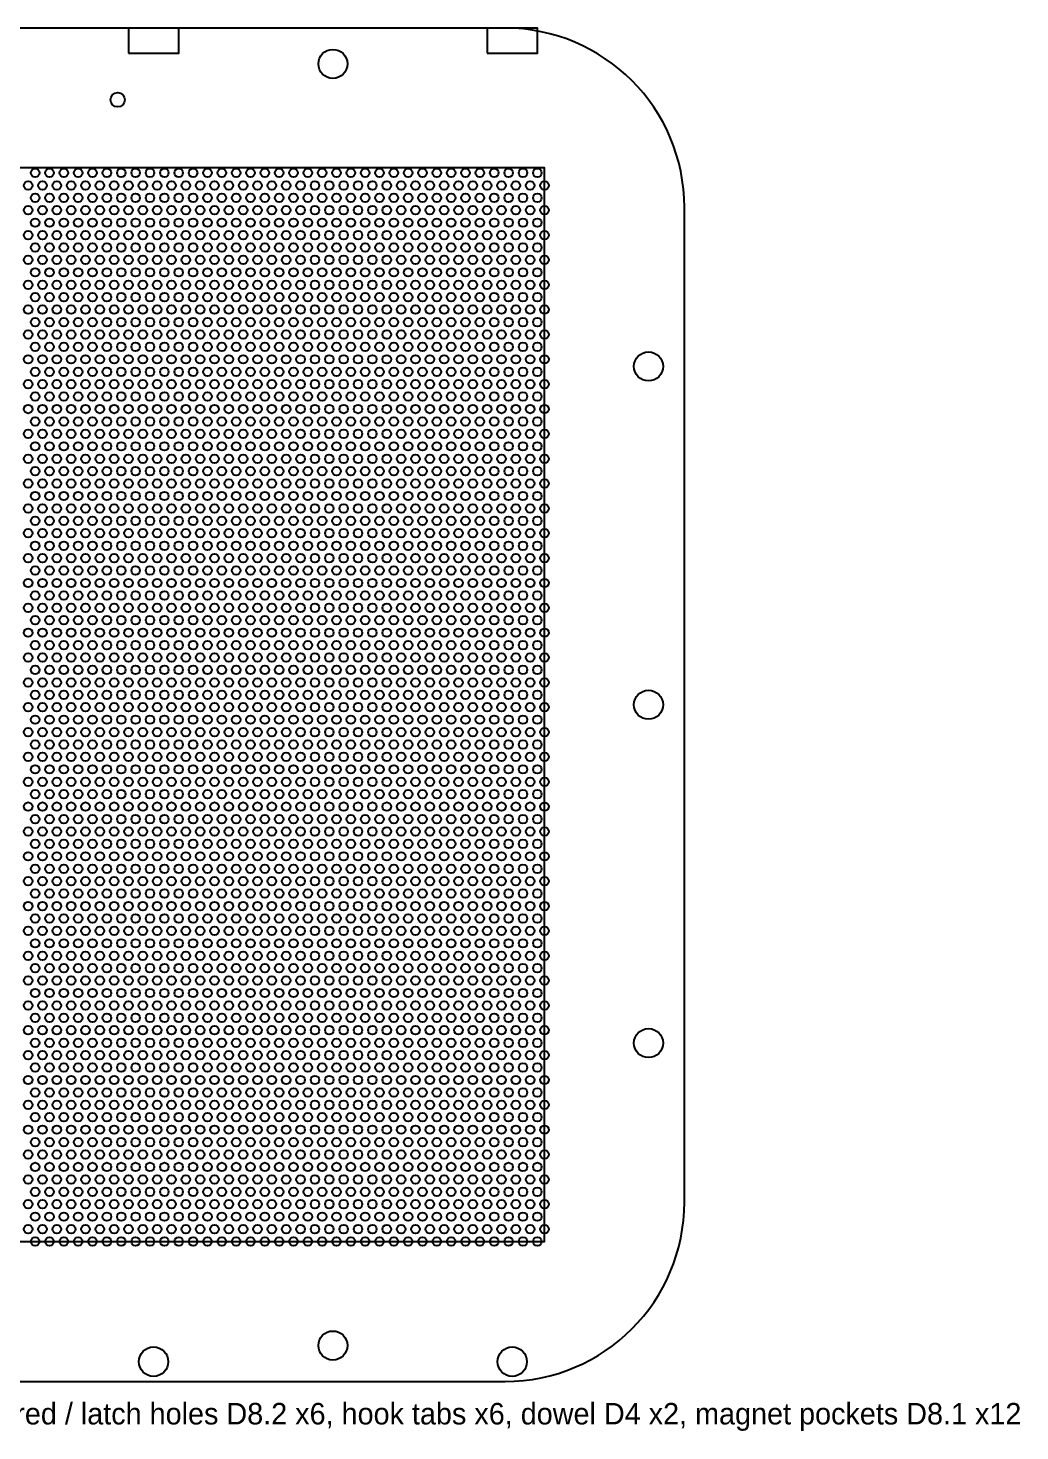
# Model space of a CAD drawing. Header units: millimetres. Extents: x 0 to 3090, y -14 to 415.
# Drawn here: x 2813 to 3089.6, y -13.8 to 377.3 of the extents above; entities that cross this region are included whole.
import ezdxf

# ---------------------------------------------------------------- set-up
doc = ezdxf.new("R2010")
doc.units = ezdxf.units.MM
for name, color, linetype in [('DOME_LATCH_HOOK_PIN', 3, 'Continuous'), ('DOME_MAGNET', 4, 'Continuous'), ('DOME_OUTLINE', 7, 'Continuous'), ('DOME_PERF_HOLES', 2, 'Continuous'), ('DOME_PERF_ZONE', 5, 'Continuous'), ('TEXT_NOTE', 7, 'Continuous')]:
    doc.layers.add(name, color=color, linetype=linetype)

msp = doc.modelspace()

# ---------------------------------------------------------------- linework, layer by layer
at = {"layer": 'DOME_LATCH_HOOK_PIN'}
for points in [[(2841, 370.3), (2855, 370.3), (2855, 377.3), (2841, 377.3)], [(2941, 370.3), (2955, 370.3), (2955, 377.3), (2941, 377.3)]]:
    msp.add_lwpolyline(points, close=True, dxfattribs=at)
for centre, radius in [((2838, 357.3), 2), ((2848, 5.5), 4.1), ((2948, 5.5), 4.1)]:
    msp.add_circle(centre, radius, dxfattribs=at)
at = {"layer": 'DOME_MAGNET'}
for centre in [(2898, 367.3), (2986, 282.975), (2986, 188.65), (2986, 94.325), (2898, 10)]:
    msp.add_circle(centre, 4.05, dxfattribs=at)
at = {"layer": 'DOME_OUTLINE'}
for p, q in [((2946, 377.3), (2450, 377.3)), ((2996, 50), (2996, 327.3)), ((2450, 0), (2946, 0))]:
    msp.add_line(p, q, dxfattribs=at)
for centre, start, end in [((2946, 327.3), 0, 90), ((2946, 50), 270, 360)]:
    msp.add_arc(centre, 50, start, end, dxfattribs=at)
at = {"layer": 'DOME_PERF_HOLES'}
for centre in [(2815, 336.904), (2819, 336.904), (2823, 336.904), (2827, 336.904), (2831, 336.904), (2835, 336.904), (2839, 336.904), (2843, 336.904), (2847, 336.904), (2851, 336.904), (2855, 336.904), (2859, 336.904), (2863, 336.904), (2867, 336.904), (2871, 336.904), (2875, 336.904), (2879, 336.904), (2883, 336.904), (2887, 336.904), (2891, 336.904), (2895, 336.904), (2899, 336.904), (2903, 336.904), (2907, 336.904), (2911, 336.904), (2915, 336.904), (2919, 336.904), (2923, 336.904), (2927, 336.904), (2931, 336.904), (2935, 336.904), (2939, 336.904), (2943, 336.904), (2947, 336.904), (2951, 336.904), (2955, 336.904), (2813, 333.44), (2817, 333.44), (2821, 333.44), (2825, 333.44), (2829, 333.44), (2833, 333.44), (2837, 333.44), (2841, 333.44), (2845, 333.44), (2849, 333.44), (2853, 333.44), (2857, 333.44), (2861, 333.44), (2865, 333.44), (2869, 333.44), (2873, 333.44), (2877, 333.44), (2881, 333.44), (2885, 333.44), (2889, 333.44), (2893, 333.44), (2897, 333.44), (2901, 333.44), (2905, 333.44), (2909, 333.44), (2913, 333.44), (2917, 333.44), (2921, 333.44), (2925, 333.44), (2929, 333.44), (2933, 333.44), (2937, 333.44), (2941, 333.44), (2945, 333.44), (2949, 333.44), (2953, 333.44), (2957, 333.44), (2815, 329.976), (2819, 329.976), (2823, 329.976), (2827, 329.976), (2831, 329.976), (2835, 329.976), (2839, 329.976), (2843, 329.976), (2847, 329.976), (2851, 329.976), (2855, 329.976), (2859, 329.976), (2863, 329.976), (2867, 329.976), (2871, 329.976), (2875, 329.976), (2879, 329.976), (2883, 329.976), (2887, 329.976), (2891, 329.976), (2895, 329.976), (2899, 329.976), (2903, 329.976), (2907, 329.976), (2911, 329.976), (2915, 329.976), (2919, 329.976), (2923, 329.976), (2927, 329.976), (2931, 329.976), (2935, 329.976), (2939, 329.976), (2943, 329.976), (2947, 329.976), (2951, 329.976), (2955, 329.976), (2813, 326.512), (2817, 326.512), (2821, 326.512), (2825, 326.512), (2829, 326.512), (2833, 326.512), (2837, 326.512), (2841, 326.512), (2845, 326.512), (2849, 326.512), (2853, 326.512), (2857, 326.512), (2861, 326.512), (2865, 326.512), (2869, 326.512), (2873, 326.512), (2877, 326.512), (2881, 326.512), (2885, 326.512), (2889, 326.512), (2893, 326.512), (2897, 326.512), (2901, 326.512), (2905, 326.512), (2909, 326.512), (2913, 326.512), (2917, 326.512), (2921, 326.512), (2925, 326.512), (2929, 326.512), (2933, 326.512), (2937, 326.512), (2941, 326.512), (2945, 326.512), (2949, 326.512), (2953, 326.512), (2957, 326.512), (2813, 319.584), (2815, 323.048), (2817, 319.584), (2819, 323.048), (2821, 319.584), (2823, 323.048), (2825, 319.584), (2827, 323.048), (2829, 319.584), (2831, 323.048), (2833, 319.584), (2835, 323.048), (2837, 319.584), (2839, 323.048), (2841, 319.584), (2843, 323.048), (2845, 319.584), (2847, 323.048), (2849, 319.584), (2851, 323.048), (2853, 319.584), (2855, 323.048), (2857, 319.584), (2859, 323.048), (2861, 319.584), (2863, 323.048), (2865, 319.584), (2867, 323.048), (2869, 319.584), (2871, 323.048), (2873, 319.584), (2875, 323.048), (2877, 319.584), (2879, 323.048), (2881, 319.584), (2883, 323.048), (2885, 319.584), (2887, 323.048), (2889, 319.584), (2891, 323.048), (2893, 319.584), (2895, 323.048), (2897, 319.584), (2899, 323.048), (2901, 319.584), (2903, 323.048), (2905, 319.584), (2907, 323.048), (2909, 319.584), (2911, 323.048), (2913, 319.584), (2915, 323.048), (2917, 319.584), (2919, 323.048), (2921, 319.584), (2923, 323.048), (2925, 319.584), (2927, 323.048), (2929, 319.584), (2931, 323.048), (2933, 319.584), (2935, 323.048), (2937, 319.584), (2939, 323.048), (2941, 319.584), (2943, 323.048), (2945, 319.584), (2947, 323.048), (2949, 319.584), (2951, 323.048), (2953, 319.584), (2955, 323.048), (2957, 319.584), (2815, 316.12), (2819, 316.12), (2823, 316.12), (2827, 316.12), (2831, 316.12), (2835, 316.12), (2839, 316.12), (2843, 316.12), (2847, 316.12), (2851, 316.12), (2855, 316.12), (2859, 316.12), (2863, 316.12), (2867, 316.12), (2871, 316.12), (2875, 316.12), (2879, 316.12), (2883, 316.12), (2887, 316.12), (2891, 316.12), (2895, 316.12), (2899, 316.12), (2903, 316.12), (2907, 316.12), (2911, 316.12), (2915, 316.12), (2919, 316.12), (2923, 316.12), (2927, 316.12), (2931, 316.12), (2935, 316.12), (2939, 316.12), (2943, 316.12), (2947, 316.12), (2951, 316.12), (2955, 316.12), (2813, 312.656), (2817, 312.656), (2821, 312.656), (2825, 312.656), (2829, 312.656), (2833, 312.656), (2837, 312.656), (2841, 312.656), (2845, 312.656), (2849, 312.656), (2853, 312.656), (2857, 312.656), (2861, 312.656), (2865, 312.656), (2869, 312.656), (2873, 312.656), (2877, 312.656), (2881, 312.656), (2885, 312.656), (2889, 312.656), (2893, 312.656), (2897, 312.656), (2901, 312.656), (2905, 312.656), (2909, 312.656), (2913, 312.656), (2917, 312.656), (2921, 312.656), (2925, 312.656), (2929, 312.656), (2933, 312.656), (2937, 312.656), (2941, 312.656), (2945, 312.656), (2949, 312.656), (2953, 312.656), (2957, 312.656), (2815, 309.192), (2819, 309.192), (2823, 309.192), (2827, 309.192), (2831, 309.192), (2835, 309.192), (2839, 309.192), (2843, 309.192), (2847, 309.192), (2851, 309.192), (2855, 309.192), (2859, 309.192), (2863, 309.192), (2867, 309.192), (2871, 309.192), (2875, 309.192), (2879, 309.192), (2883, 309.192), (2887, 309.192), (2891, 309.192), (2895, 309.192), (2899, 309.192), (2903, 309.192), (2907, 309.192), (2911, 309.192), (2915, 309.192), (2919, 309.192), (2923, 309.192), (2927, 309.192), (2931, 309.192), (2935, 309.192), (2939, 309.192), (2943, 309.192), (2947, 309.192), (2951, 309.192), (2955, 309.192), (2813, 305.728), (2817, 305.728), (2821, 305.728), (2825, 305.728), (2829, 305.728), (2833, 305.728), (2837, 305.728), (2841, 305.728), (2845, 305.728), (2849, 305.728), (2853, 305.728), (2857, 305.728), (2861, 305.728), (2865, 305.728), (2869, 305.728), (2873, 305.728), (2877, 305.728), (2881, 305.728), (2885, 305.728), (2889, 305.728), (2893, 305.728), (2897, 305.728), (2901, 305.728), (2905, 305.728), (2909, 305.728), (2913, 305.728), (2917, 305.728), (2921, 305.728), (2925, 305.728), (2929, 305.728), (2933, 305.728), (2937, 305.728), (2941, 305.728), (2945, 305.728), (2949, 305.728), (2953, 305.728), (2957, 305.728), (2815, 302.264), (2819, 302.264), (2823, 302.264), (2827, 302.264), (2831, 302.264), (2835, 302.264), (2839, 302.264), (2843, 302.264), (2847, 302.264), (2851, 302.264), (2855, 302.264), (2859, 302.264), (2863, 302.264), (2867, 302.264), (2871, 302.264), (2875, 302.264), (2879, 302.264), (2883, 302.264), (2887, 302.264), (2891, 302.264), (2895, 302.264), (2899, 302.264), (2903, 302.264), (2907, 302.264), (2911, 302.264), (2915, 302.264), (2919, 302.264), (2923, 302.264), (2927, 302.264), (2931, 302.264), (2935, 302.264), (2939, 302.264), (2943, 302.264), (2947, 302.264), (2951, 302.264), (2955, 302.264), (2813, 298.8), (2817, 298.8), (2821, 298.8), (2825, 298.8), (2829, 298.8), (2833, 298.8), (2837, 298.8), (2841, 298.8), (2845, 298.8), (2849, 298.8), (2853, 298.8), (2857, 298.8), (2861, 298.8), (2865, 298.8), (2869, 298.8), (2873, 298.8), (2877, 298.8), (2881, 298.8), (2885, 298.8), (2889, 298.8), (2893, 298.8), (2897, 298.8), (2901, 298.8), (2905, 298.8), (2909, 298.8), (2913, 298.8), (2917, 298.8), (2921, 298.8), (2925, 298.8), (2929, 298.8), (2933, 298.8), (2937, 298.8), (2941, 298.8), (2945, 298.8), (2949, 298.8), (2953, 298.8), (2957, 298.8), (2815, 295.336), (2819, 295.336), (2823, 295.336), (2827, 295.336), (2831, 295.336), (2835, 295.336), (2839, 295.336), (2843, 295.336), (2847, 295.336), (2851, 295.336), (2855, 295.336), (2859, 295.336), (2863, 295.336), (2867, 295.336), (2871, 295.336), (2875, 295.336), (2879, 295.336), (2883, 295.336), (2887, 295.336), (2891, 295.336), (2895, 295.336), (2899, 295.336), (2903, 295.336), (2907, 295.336), (2911, 295.336), (2915, 295.336), (2919, 295.336), (2923, 295.336), (2927, 295.336), (2931, 295.336), (2935, 295.336), (2939, 295.336), (2943, 295.336), (2947, 295.336), (2951, 295.336), (2955, 295.336), (2813, 291.872), (2815, 288.408), (2817, 291.872), (2819, 288.408), (2821, 291.872), (2823, 288.408), (2825, 291.872), (2827, 288.408), (2829, 291.872), (2831, 288.408), (2833, 291.872), (2835, 288.408), (2837, 291.872), (2839, 288.408), (2841, 291.872), (2843, 288.408), (2845, 291.872), (2847, 288.408), (2849, 291.872), (2851, 288.408), (2853, 291.872), (2855, 288.408), (2857, 291.872), (2859, 288.408), (2861, 291.872), (2863, 288.408), (2865, 291.872), (2867, 288.408), (2869, 291.872), (2871, 288.408), (2873, 291.872), (2875, 288.408), (2877, 291.872), (2879, 288.408), (2881, 291.872), (2883, 288.408), (2885, 291.872), (2887, 288.408), (2889, 291.872), (2891, 288.408), (2893, 291.872), (2895, 288.408), (2897, 291.872), (2899, 288.408), (2901, 291.872), (2903, 288.408), (2905, 291.872), (2907, 288.408), (2909, 291.872), (2911, 288.408), (2913, 291.872), (2915, 288.408), (2917, 291.872), (2919, 288.408), (2921, 291.872), (2923, 288.408), (2925, 291.872), (2927, 288.408), (2929, 291.872), (2931, 288.408), (2933, 291.872), (2935, 288.408), (2937, 291.872), (2939, 288.408), (2941, 291.872), (2943, 288.408), (2945, 291.872), (2947, 288.408), (2949, 291.872), (2951, 288.408), (2953, 291.872), (2955, 288.408), (2957, 291.872), (2813, 284.944), (2817, 284.944), (2821, 284.944), (2825, 284.944), (2829, 284.944), (2833, 284.944), (2837, 284.944), (2841, 284.944), (2845, 284.944), (2849, 284.944), (2853, 284.944), (2857, 284.944), (2861, 284.944), (2865, 284.944), (2869, 284.944), (2873, 284.944), (2877, 284.944), (2881, 284.944), (2885, 284.944), (2889, 284.944), (2893, 284.944), (2897, 284.944), (2901, 284.944), (2905, 284.944), (2909, 284.944), (2913, 284.944), (2917, 284.944), (2921, 284.944), (2925, 284.944), (2929, 284.944), (2933, 284.944), (2937, 284.944), (2941, 284.944), (2945, 284.944), (2949, 284.944), (2953, 284.944), (2957, 284.944), (2815, 281.48), (2819, 281.48), (2823, 281.48), (2827, 281.48), (2831, 281.48), (2835, 281.48), (2839, 281.48), (2843, 281.48), (2847, 281.48), (2851, 281.48), (2855, 281.48), (2859, 281.48), (2863, 281.48), (2867, 281.48), (2871, 281.48), (2875, 281.48), (2879, 281.48), (2883, 281.48), (2887, 281.48), (2891, 281.48), (2895, 281.48), (2899, 281.48), (2903, 281.48), (2907, 281.48), (2911, 281.48), (2915, 281.48), (2919, 281.48), (2923, 281.48), (2927, 281.48), (2931, 281.48), (2935, 281.48), (2939, 281.48), (2943, 281.48), (2947, 281.48), (2951, 281.48), (2955, 281.48), (2813, 278.016), (2817, 278.016), (2821, 278.016), (2825, 278.016), (2829, 278.016), (2833, 278.016), (2837, 278.016), (2841, 278.016), (2845, 278.016), (2849, 278.016), (2853, 278.016), (2857, 278.016), (2861, 278.016), (2865, 278.016), (2869, 278.016), (2873, 278.016), (2877, 278.016), (2881, 278.016), (2885, 278.016), (2889, 278.016), (2893, 278.016), (2897, 278.016), (2901, 278.016), (2905, 278.016), (2909, 278.016), (2913, 278.016), (2917, 278.016), (2921, 278.016), (2925, 278.016), (2929, 278.016), (2933, 278.016), (2937, 278.016), (2941, 278.016), (2945, 278.016), (2949, 278.016), (2953, 278.016), (2957, 278.016), (2815, 274.552), (2819, 274.552), (2823, 274.552), (2827, 274.552), (2831, 274.552), (2835, 274.552), (2839, 274.552), (2843, 274.552), (2847, 274.552), (2851, 274.552), (2855, 274.552), (2859, 274.552), (2863, 274.552), (2867, 274.552), (2871, 274.552), (2875, 274.552), (2879, 274.552), (2883, 274.552), (2887, 274.552), (2891, 274.552), (2895, 274.552), (2899, 274.552), (2903, 274.552), (2907, 274.552), (2911, 274.552), (2915, 274.552), (2919, 274.552), (2923, 274.552), (2927, 274.552), (2931, 274.552), (2935, 274.552), (2939, 274.552), (2943, 274.552), (2947, 274.552), (2951, 274.552), (2955, 274.552), (2813, 271.088), (2817, 271.088), (2821, 271.088), (2825, 271.088), (2829, 271.088), (2833, 271.088), (2837, 271.088), (2841, 271.088), (2845, 271.088), (2849, 271.088), (2853, 271.088), (2857, 271.088), (2861, 271.088), (2865, 271.088), (2869, 271.088), (2873, 271.088), (2877, 271.088), (2881, 271.088), (2885, 271.088), (2889, 271.088), (2893, 271.088), (2897, 271.088), (2901, 271.088), (2905, 271.088), (2909, 271.088), (2913, 271.088), (2917, 271.088), (2921, 271.088), (2925, 271.088), (2929, 271.088), (2933, 271.088), (2937, 271.088), (2941, 271.088), (2945, 271.088), (2949, 271.088), (2953, 271.088), (2957, 271.088), (2815, 267.624), (2819, 267.624), (2823, 267.624), (2827, 267.624), (2831, 267.624), (2835, 267.624), (2839, 267.624), (2843, 267.624), (2847, 267.624), (2851, 267.624), (2855, 267.624), (2859, 267.624), (2863, 267.624), (2867, 267.624), (2871, 267.624), (2875, 267.624), (2879, 267.624), (2883, 267.624), (2887, 267.624), (2891, 267.624), (2895, 267.624), (2899, 267.624), (2903, 267.624), (2907, 267.624), (2911, 267.624), (2915, 267.624), (2919, 267.624), (2923, 267.624), (2927, 267.624), (2931, 267.624), (2935, 267.624), (2939, 267.624), (2943, 267.624), (2947, 267.624), (2951, 267.624), (2955, 267.624), (2813, 264.16), (2817, 264.16), (2821, 264.16), (2825, 264.16), (2829, 264.16), (2833, 264.16), (2837, 264.16), (2841, 264.16), (2845, 264.16), (2849, 264.16), (2853, 264.16), (2857, 264.16), (2861, 264.16), (2865, 264.16), (2869, 264.16), (2873, 264.16), (2877, 264.16), (2881, 264.16), (2885, 264.16), (2889, 264.16), (2893, 264.16), (2897, 264.16), (2901, 264.16), (2905, 264.16), (2909, 264.16), (2913, 264.16), (2917, 264.16), (2921, 264.16), (2925, 264.16), (2929, 264.16), (2933, 264.16), (2937, 264.16), (2941, 264.16), (2945, 264.16), (2949, 264.16), (2953, 264.16), (2957, 264.16), (2813, 257.232), (2815, 260.696), (2817, 257.232), (2819, 260.696), (2821, 257.232), (2823, 260.696), (2825, 257.232), (2827, 260.696), (2829, 257.232), (2831, 260.696), (2833, 257.232), (2835, 260.696), (2837, 257.232), (2839, 260.696), (2841, 257.232), (2843, 260.696), (2845, 257.232), (2847, 260.696), (2849, 257.232), (2851, 260.696), (2853, 257.232), (2855, 260.696), (2857, 257.232), (2859, 260.696), (2861, 257.232), (2863, 260.696), (2865, 257.232), (2867, 260.696), (2869, 257.232), (2871, 260.696), (2873, 257.232), (2875, 260.696), (2877, 257.232), (2879, 260.696), (2881, 257.232), (2883, 260.696), (2885, 257.232), (2887, 260.696), (2889, 257.232), (2891, 260.696), (2893, 257.232), (2895, 260.696), (2897, 257.232), (2899, 260.696), (2901, 257.232), (2903, 260.696), (2905, 257.232), (2907, 260.696), (2909, 257.232), (2911, 260.696), (2913, 257.232), (2915, 260.696), (2917, 257.232), (2919, 260.696), (2921, 257.232), (2923, 260.696), (2925, 257.232), (2927, 260.696), (2929, 257.232), (2931, 260.696), (2933, 257.232), (2935, 260.696), (2937, 257.232), (2939, 260.696), (2941, 257.232), (2943, 260.696), (2945, 257.232), (2947, 260.696), (2949, 257.232), (2951, 260.696), (2953, 257.232), (2955, 260.696), (2957, 257.232), (2815, 253.768), (2819, 253.768), (2823, 253.768), (2827, 253.768), (2831, 253.768), (2835, 253.768), (2839, 253.768), (2843, 253.768), (2847, 253.768), (2851, 253.768), (2855, 253.768), (2859, 253.768), (2863, 253.768), (2867, 253.768), (2871, 253.768), (2875, 253.768), (2879, 253.768), (2883, 253.768), (2887, 253.768), (2891, 253.768), (2895, 253.768), (2899, 253.768), (2903, 253.768), (2907, 253.768), (2911, 253.768), (2915, 253.768), (2919, 253.768), (2923, 253.768), (2927, 253.768), (2931, 253.768), (2935, 253.768), (2939, 253.768), (2943, 253.768), (2947, 253.768), (2951, 253.768), (2955, 253.768), (2813, 250.304), (2817, 250.304), (2821, 250.304), (2825, 250.304), (2829, 250.304), (2833, 250.304), (2837, 250.304), (2841, 250.304), (2845, 250.304), (2849, 250.304), (2853, 250.304), (2857, 250.304), (2861, 250.304), (2865, 250.304), (2869, 250.304), (2873, 250.304), (2877, 250.304), (2881, 250.304), (2885, 250.304), (2889, 250.304), (2893, 250.304), (2897, 250.304), (2901, 250.304), (2905, 250.304), (2909, 250.304), (2913, 250.304), (2917, 250.304), (2921, 250.304), (2925, 250.304), (2929, 250.304), (2933, 250.304), (2937, 250.304), (2941, 250.304), (2945, 250.304), (2949, 250.304), (2953, 250.304), (2957, 250.304), (2815, 246.84), (2819, 246.84), (2823, 246.84), (2827, 246.84), (2831, 246.84), (2835, 246.84), (2839, 246.84), (2843, 246.84), (2847, 246.84), (2851, 246.84), (2855, 246.84), (2859, 246.84), (2863, 246.84), (2867, 246.84), (2871, 246.84), (2875, 246.84), (2879, 246.84), (2883, 246.84), (2887, 246.84), (2891, 246.84), (2895, 246.84), (2899, 246.84), (2903, 246.84), (2907, 246.84), (2911, 246.84), (2915, 246.84), (2919, 246.84), (2923, 246.84), (2927, 246.84), (2931, 246.84), (2935, 246.84), (2939, 246.84), (2943, 246.84), (2947, 246.84), (2951, 246.84), (2955, 246.84), (2813, 243.376), (2817, 243.376), (2821, 243.376), (2825, 243.376), (2829, 243.376), (2833, 243.376), (2837, 243.376), (2841, 243.376), (2845, 243.376), (2849, 243.376), (2853, 243.376), (2857, 243.376), (2861, 243.376), (2865, 243.376), (2869, 243.376), (2873, 243.376), (2877, 243.376), (2881, 243.376), (2885, 243.376), (2889, 243.376), (2893, 243.376), (2897, 243.376), (2901, 243.376), (2905, 243.376), (2909, 243.376), (2913, 243.376), (2917, 243.376), (2921, 243.376), (2925, 243.376), (2929, 243.376), (2933, 243.376), (2937, 243.376), (2941, 243.376), (2945, 243.376), (2949, 243.376), (2953, 243.376), (2957, 243.376), (2815, 239.912), (2819, 239.912), (2823, 239.912), (2827, 239.912), (2831, 239.912), (2835, 239.912), (2839, 239.912), (2843, 239.912), (2847, 239.912), (2851, 239.912), (2855, 239.912), (2859, 239.912), (2863, 239.912), (2867, 239.912), (2871, 239.912), (2875, 239.912), (2879, 239.912), (2883, 239.912), (2887, 239.912), (2891, 239.912), (2895, 239.912), (2899, 239.912), (2903, 239.912), (2907, 239.912), (2911, 239.912), (2915, 239.912), (2919, 239.912), (2923, 239.912), (2927, 239.912), (2931, 239.912), (2935, 239.912), (2939, 239.912), (2943, 239.912), (2947, 239.912), (2951, 239.912), (2955, 239.912), (2813, 236.448), (2817, 236.448), (2821, 236.448), (2825, 236.448), (2829, 236.448), (2833, 236.448), (2837, 236.448), (2841, 236.448), (2845, 236.448), (2849, 236.448), (2853, 236.448), (2857, 236.448), (2861, 236.448), (2865, 236.448), (2869, 236.448), (2873, 236.448), (2877, 236.448), (2881, 236.448), (2885, 236.448), (2889, 236.448), (2893, 236.448), (2897, 236.448), (2901, 236.448), (2905, 236.448), (2909, 236.448), (2913, 236.448), (2917, 236.448), (2921, 236.448), (2925, 236.448), (2929, 236.448), (2933, 236.448), (2937, 236.448), (2941, 236.448), (2945, 236.448), (2949, 236.448), (2953, 236.448), (2957, 236.448), (2815, 232.984), (2819, 232.984), (2823, 232.984), (2827, 232.984), (2831, 232.984), (2835, 232.984), (2839, 232.984), (2843, 232.984), (2847, 232.984), (2851, 232.984), (2855, 232.984), (2859, 232.984), (2863, 232.984), (2867, 232.984), (2871, 232.984), (2875, 232.984), (2879, 232.984), (2883, 232.984), (2887, 232.984), (2891, 232.984), (2895, 232.984), (2899, 232.984), (2903, 232.984), (2907, 232.984), (2911, 232.984), (2915, 232.984), (2919, 232.984), (2923, 232.984), (2927, 232.984), (2931, 232.984), (2935, 232.984), (2939, 232.984), (2943, 232.984), (2947, 232.984), (2951, 232.984), (2955, 232.984), (2813, 229.52), (2815, 226.056), (2817, 229.52), (2819, 226.056), (2821, 229.52), (2823, 226.056), (2825, 229.52), (2827, 226.056), (2829, 229.52), (2831, 226.056), (2833, 229.52), (2835, 226.056), (2837, 229.52), (2839, 226.056), (2841, 229.52), (2843, 226.056), (2845, 229.52), (2847, 226.056), (2849, 229.52), (2851, 226.056), (2853, 229.52), (2855, 226.056), (2857, 229.52), (2859, 226.056), (2861, 229.52), (2863, 226.056), (2865, 229.52), (2867, 226.056), (2869, 229.52), (2871, 226.056), (2873, 229.52), (2875, 226.056), (2877, 229.52), (2879, 226.056), (2881, 229.52), (2883, 226.056), (2885, 229.52), (2887, 226.056), (2889, 229.52), (2891, 226.056), (2893, 229.52), (2895, 226.056), (2897, 229.52), (2899, 226.056), (2901, 229.52), (2903, 226.056), (2905, 229.52), (2907, 226.056), (2909, 229.52), (2911, 226.056), (2913, 229.52), (2915, 226.056), (2917, 229.52), (2919, 226.056), (2921, 229.52), (2923, 226.056), (2925, 229.52), (2927, 226.056), (2929, 229.52), (2931, 226.056), (2933, 229.52), (2935, 226.056), (2937, 229.52), (2939, 226.056), (2941, 229.52), (2943, 226.056), (2945, 229.52), (2947, 226.056), (2949, 229.52), (2951, 226.056), (2953, 229.52), (2955, 226.056), (2957, 229.52), (2813, 222.592), (2817, 222.592), (2821, 222.592), (2825, 222.592), (2829, 222.592), (2833, 222.592), (2837, 222.592), (2841, 222.592), (2845, 222.592), (2849, 222.592), (2853, 222.592), (2857, 222.592), (2861, 222.592), (2865, 222.592), (2869, 222.592), (2873, 222.592), (2877, 222.592), (2881, 222.592), (2885, 222.592), (2889, 222.592), (2893, 222.592), (2897, 222.592), (2901, 222.592), (2905, 222.592), (2909, 222.592), (2913, 222.592), (2917, 222.592), (2921, 222.592), (2925, 222.592), (2929, 222.592), (2933, 222.592), (2937, 222.592), (2941, 222.592), (2945, 222.592), (2949, 222.592), (2953, 222.592), (2957, 222.592), (2815, 219.128), (2819, 219.128), (2823, 219.128), (2827, 219.128), (2831, 219.128), (2835, 219.128), (2839, 219.128), (2843, 219.128), (2847, 219.128), (2851, 219.128), (2855, 219.128), (2859, 219.128), (2863, 219.128), (2867, 219.128), (2871, 219.128), (2875, 219.128), (2879, 219.128), (2883, 219.128), (2887, 219.128), (2891, 219.128), (2895, 219.128), (2899, 219.128), (2903, 219.128), (2907, 219.128), (2911, 219.128), (2915, 219.128), (2919, 219.128), (2923, 219.128), (2927, 219.128), (2931, 219.128), (2935, 219.128), (2939, 219.128), (2943, 219.128), (2947, 219.128), (2951, 219.128), (2955, 219.128), (2813, 215.664), (2817, 215.664), (2821, 215.664), (2825, 215.664), (2829, 215.664), (2833, 215.664), (2837, 215.664), (2841, 215.664), (2845, 215.664), (2849, 215.664), (2853, 215.664), (2857, 215.664), (2861, 215.664), (2865, 215.664), (2869, 215.664), (2873, 215.664), (2877, 215.664), (2881, 215.664), (2885, 215.664), (2889, 215.664), (2893, 215.664), (2897, 215.664), (2901, 215.664), (2905, 215.664), (2909, 215.664), (2913, 215.664), (2917, 215.664), (2921, 215.664), (2925, 215.664), (2929, 215.664), (2933, 215.664), (2937, 215.664), (2941, 215.664), (2945, 215.664), (2949, 215.664), (2953, 215.664), (2957, 215.664), (2815, 212.2), (2819, 212.2), (2823, 212.2), (2827, 212.2), (2831, 212.2), (2835, 212.2), (2839, 212.2), (2843, 212.2), (2847, 212.2), (2851, 212.2), (2855, 212.2), (2859, 212.2), (2863, 212.2), (2867, 212.2), (2871, 212.2), (2875, 212.2), (2879, 212.2), (2883, 212.2), (2887, 212.2), (2891, 212.2), (2895, 212.2), (2899, 212.2), (2903, 212.2), (2907, 212.2), (2911, 212.2), (2915, 212.2), (2919, 212.2), (2923, 212.2), (2927, 212.2), (2931, 212.2), (2935, 212.2), (2939, 212.2), (2943, 212.2), (2947, 212.2), (2951, 212.2), (2955, 212.2), (2813, 208.736), (2817, 208.736), (2821, 208.736), (2825, 208.736), (2829, 208.736), (2833, 208.736), (2837, 208.736), (2841, 208.736), (2845, 208.736), (2849, 208.736), (2853, 208.736), (2857, 208.736), (2861, 208.736), (2865, 208.736), (2869, 208.736), (2873, 208.736), (2877, 208.736), (2881, 208.736), (2885, 208.736), (2889, 208.736), (2893, 208.736), (2897, 208.736), (2901, 208.736), (2905, 208.736), (2909, 208.736), (2913, 208.736), (2917, 208.736), (2921, 208.736), (2925, 208.736), (2929, 208.736), (2933, 208.736), (2937, 208.736), (2941, 208.736), (2945, 208.736), (2949, 208.736), (2953, 208.736), (2957, 208.736), (2815, 205.272), (2819, 205.272), (2823, 205.272), (2827, 205.272), (2831, 205.272), (2835, 205.272), (2839, 205.272), (2843, 205.272), (2847, 205.272), (2851, 205.272), (2855, 205.272), (2859, 205.272), (2863, 205.272), (2867, 205.272), (2871, 205.272), (2875, 205.272), (2879, 205.272), (2883, 205.272), (2887, 205.272), (2891, 205.272), (2895, 205.272), (2899, 205.272), (2903, 205.272), (2907, 205.272), (2911, 205.272), (2915, 205.272), (2919, 205.272), (2923, 205.272), (2927, 205.272), (2931, 205.272), (2935, 205.272), (2939, 205.272), (2943, 205.272), (2947, 205.272), (2951, 205.272), (2955, 205.272), (2813, 201.808), (2815, 198.344), (2817, 201.808), (2819, 198.344), (2821, 201.808), (2823, 198.344), (2825, 201.808), (2827, 198.344), (2829, 201.808), (2831, 198.344), (2833, 201.808), (2835, 198.344), (2837, 201.808), (2839, 198.344), (2841, 201.808), (2843, 198.344), (2845, 201.808), (2847, 198.344), (2849, 201.808), (2851, 198.344), (2853, 201.808), (2855, 198.344), (2857, 201.808), (2859, 198.344), (2861, 201.808), (2863, 198.344), (2865, 201.808), (2867, 198.344), (2869, 201.808), (2871, 198.344), (2873, 201.808), (2875, 198.344), (2877, 201.808), (2879, 198.344), (2881, 201.808), (2883, 198.344), (2885, 201.808), (2887, 198.344), (2889, 201.808), (2891, 198.344), (2893, 201.808), (2895, 198.344), (2897, 201.808), (2899, 198.344), (2901, 201.808), (2903, 198.344), (2905, 201.808), (2907, 198.344), (2909, 201.808), (2911, 198.344), (2913, 201.808), (2915, 198.344), (2917, 201.808), (2919, 198.344), (2921, 201.808), (2923, 198.344), (2925, 201.808), (2927, 198.344), (2929, 201.808), (2931, 198.344), (2933, 201.808), (2935, 198.344), (2937, 201.808), (2939, 198.344), (2941, 201.808), (2943, 198.344), (2945, 201.808), (2947, 198.344), (2949, 201.808), (2951, 198.344), (2953, 201.808), (2955, 198.344), (2957, 201.808), (2813, 194.88), (2817, 194.88), (2821, 194.88), (2825, 194.88), (2829, 194.88), (2833, 194.88), (2837, 194.88), (2841, 194.88), (2845, 194.88), (2849, 194.88), (2853, 194.88), (2857, 194.88), (2861, 194.88), (2865, 194.88), (2869, 194.88), (2873, 194.88), (2877, 194.88), (2881, 194.88), (2885, 194.88), (2889, 194.88), (2893, 194.88), (2897, 194.88), (2901, 194.88), (2905, 194.88), (2909, 194.88), (2913, 194.88), (2917, 194.88), (2921, 194.88), (2925, 194.88), (2929, 194.88), (2933, 194.88), (2937, 194.88), (2941, 194.88), (2945, 194.88), (2949, 194.88), (2953, 194.88), (2957, 194.88), (2815, 191.416), (2819, 191.416), (2823, 191.416), (2827, 191.416), (2831, 191.416), (2835, 191.416), (2839, 191.416), (2843, 191.416), (2847, 191.416), (2851, 191.416), (2855, 191.416), (2859, 191.416), (2863, 191.416), (2867, 191.416), (2871, 191.416), (2875, 191.416), (2879, 191.416), (2883, 191.416), (2887, 191.416), (2891, 191.416), (2895, 191.416), (2899, 191.416), (2903, 191.416), (2907, 191.416), (2911, 191.416), (2915, 191.416), (2919, 191.416), (2923, 191.416), (2927, 191.416), (2931, 191.416), (2935, 191.416), (2939, 191.416), (2943, 191.416), (2947, 191.416), (2951, 191.416), (2955, 191.416), (2813, 187.952), (2817, 187.952), (2821, 187.952), (2825, 187.952), (2829, 187.952), (2833, 187.952), (2837, 187.952), (2841, 187.952), (2845, 187.952), (2849, 187.952), (2853, 187.952), (2857, 187.952), (2861, 187.952), (2865, 187.952), (2869, 187.952), (2873, 187.952), (2877, 187.952), (2881, 187.952), (2885, 187.952), (2889, 187.952), (2893, 187.952), (2897, 187.952), (2901, 187.952), (2905, 187.952), (2909, 187.952), (2913, 187.952), (2917, 187.952), (2921, 187.952), (2925, 187.952), (2929, 187.952), (2933, 187.952), (2937, 187.952), (2941, 187.952), (2945, 187.952), (2949, 187.952), (2953, 187.952), (2957, 187.952), (2815, 184.488), (2819, 184.488), (2823, 184.488), (2827, 184.488), (2831, 184.488), (2835, 184.488), (2839, 184.488), (2843, 184.488), (2847, 184.488), (2851, 184.488), (2855, 184.488), (2859, 184.488), (2863, 184.488), (2867, 184.488), (2871, 184.488), (2875, 184.488), (2879, 184.488), (2883, 184.488), (2887, 184.488), (2891, 184.488), (2895, 184.488), (2899, 184.488), (2903, 184.488), (2907, 184.488), (2911, 184.488), (2915, 184.488), (2919, 184.488), (2923, 184.488), (2927, 184.488), (2931, 184.488), (2935, 184.488), (2939, 184.488), (2943, 184.488), (2947, 184.488), (2951, 184.488), (2955, 184.488), (2813, 181.024), (2817, 181.024), (2821, 181.024), (2825, 181.024), (2829, 181.024), (2833, 181.024), (2837, 181.024), (2841, 181.024), (2845, 181.024), (2849, 181.024), (2853, 181.024), (2857, 181.024), (2861, 181.024), (2865, 181.024), (2869, 181.024), (2873, 181.024), (2877, 181.024), (2881, 181.024), (2885, 181.024), (2889, 181.024), (2893, 181.024), (2897, 181.024), (2901, 181.024), (2905, 181.024), (2909, 181.024), (2913, 181.024), (2917, 181.024), (2921, 181.024), (2925, 181.024), (2929, 181.024), (2933, 181.024), (2937, 181.024), (2941, 181.024), (2945, 181.024), (2949, 181.024), (2953, 181.024), (2957, 181.024), (2815, 177.56), (2819, 177.56), (2823, 177.56), (2827, 177.56), (2831, 177.56), (2835, 177.56), (2839, 177.56), (2843, 177.56), (2847, 177.56), (2851, 177.56), (2855, 177.56), (2859, 177.56), (2863, 177.56), (2867, 177.56), (2871, 177.56), (2875, 177.56), (2879, 177.56), (2883, 177.56), (2887, 177.56), (2891, 177.56), (2895, 177.56), (2899, 177.56), (2903, 177.56), (2907, 177.56), (2911, 177.56), (2915, 177.56), (2919, 177.56), (2923, 177.56), (2927, 177.56), (2931, 177.56), (2935, 177.56), (2939, 177.56), (2943, 177.56), (2947, 177.56), (2951, 177.56), (2955, 177.56), (2813, 174.096), (2817, 174.096), (2821, 174.096), (2825, 174.096), (2829, 174.096), (2833, 174.096), (2837, 174.096), (2841, 174.096), (2845, 174.096), (2849, 174.096), (2853, 174.096), (2857, 174.096), (2861, 174.096), (2865, 174.096), (2869, 174.096), (2873, 174.096), (2877, 174.096), (2881, 174.096), (2885, 174.096), (2889, 174.096), (2893, 174.096), (2897, 174.096), (2901, 174.096), (2905, 174.096), (2909, 174.096), (2913, 174.096), (2917, 174.096), (2921, 174.096), (2925, 174.096), (2929, 174.096), (2933, 174.096), (2937, 174.096), (2941, 174.096), (2945, 174.096), (2949, 174.096), (2953, 174.096), (2957, 174.096), (2813, 167.168), (2815, 170.632), (2817, 167.168), (2819, 170.632), (2821, 167.168), (2823, 170.632), (2825, 167.168), (2827, 170.632), (2829, 167.168), (2831, 170.632), (2833, 167.168), (2835, 170.632), (2837, 167.168), (2839, 170.632), (2841, 167.168), (2843, 170.632), (2845, 167.168), (2847, 170.632), (2849, 167.168), (2851, 170.632), (2853, 167.168), (2855, 170.632), (2857, 167.168), (2859, 170.632), (2861, 167.168), (2863, 170.632), (2865, 167.168), (2867, 170.632), (2869, 167.168), (2871, 170.632), (2873, 167.168), (2875, 170.632), (2877, 167.168), (2879, 170.632), (2881, 167.168), (2883, 170.632), (2885, 167.168), (2887, 170.632), (2889, 167.168), (2891, 170.632), (2893, 167.168), (2895, 170.632), (2897, 167.168), (2899, 170.632), (2901, 167.168), (2903, 170.632), (2905, 167.168), (2907, 170.632), (2909, 167.168), (2911, 170.632), (2913, 167.168), (2915, 170.632), (2917, 167.168), (2919, 170.632), (2921, 167.168), (2923, 170.632), (2925, 167.168), (2927, 170.632), (2929, 167.168), (2931, 170.632), (2933, 167.168), (2935, 170.632), (2937, 167.168), (2939, 170.632), (2941, 167.168), (2943, 170.632), (2945, 167.168), (2947, 170.632), (2949, 167.168), (2951, 170.632), (2953, 167.168), (2955, 170.632), (2957, 167.168), (2815, 163.704), (2819, 163.704), (2823, 163.704), (2827, 163.704), (2831, 163.704), (2835, 163.704), (2839, 163.704), (2843, 163.704), (2847, 163.704), (2851, 163.704), (2855, 163.704), (2859, 163.704), (2863, 163.704), (2867, 163.704), (2871, 163.704), (2875, 163.704), (2879, 163.704), (2883, 163.704), (2887, 163.704), (2891, 163.704), (2895, 163.704), (2899, 163.704), (2903, 163.704), (2907, 163.704), (2911, 163.704), (2915, 163.704), (2919, 163.704), (2923, 163.704), (2927, 163.704), (2931, 163.704), (2935, 163.704), (2939, 163.704), (2943, 163.704), (2947, 163.704), (2951, 163.704), (2955, 163.704), (2813, 160.24), (2817, 160.24), (2821, 160.24), (2825, 160.24), (2829, 160.24), (2833, 160.24), (2837, 160.24), (2841, 160.24), (2845, 160.24), (2849, 160.24), (2853, 160.24), (2857, 160.24), (2861, 160.24), (2865, 160.24), (2869, 160.24), (2873, 160.24), (2877, 160.24), (2881, 160.24), (2885, 160.24), (2889, 160.24), (2893, 160.24), (2897, 160.24), (2901, 160.24), (2905, 160.24), (2909, 160.24), (2913, 160.24), (2917, 160.24), (2921, 160.24), (2925, 160.24), (2929, 160.24), (2933, 160.24), (2937, 160.24), (2941, 160.24), (2945, 160.24), (2949, 160.24), (2953, 160.24), (2957, 160.24), (2815, 156.776), (2819, 156.776), (2823, 156.776), (2827, 156.776), (2831, 156.776), (2835, 156.776), (2839, 156.776), (2843, 156.776), (2847, 156.776), (2851, 156.776), (2855, 156.776), (2859, 156.776), (2863, 156.776), (2867, 156.776), (2871, 156.776), (2875, 156.776), (2879, 156.776), (2883, 156.776), (2887, 156.776), (2891, 156.776), (2895, 156.776), (2899, 156.776), (2903, 156.776), (2907, 156.776), (2911, 156.776), (2915, 156.776), (2919, 156.776), (2923, 156.776), (2927, 156.776), (2931, 156.776), (2935, 156.776), (2939, 156.776), (2943, 156.776), (2947, 156.776), (2951, 156.776), (2955, 156.776), (2813, 153.312), (2817, 153.312), (2821, 153.312), (2825, 153.312), (2829, 153.312), (2833, 153.312), (2837, 153.312), (2841, 153.312), (2845, 153.312), (2849, 153.312), (2853, 153.312), (2857, 153.312), (2861, 153.312), (2865, 153.312), (2869, 153.312), (2873, 153.312), (2877, 153.312), (2881, 153.312), (2885, 153.312), (2889, 153.312), (2893, 153.312), (2897, 153.312), (2901, 153.312), (2905, 153.312), (2909, 153.312), (2913, 153.312), (2917, 153.312), (2921, 153.312), (2925, 153.312), (2929, 153.312), (2933, 153.312), (2937, 153.312), (2941, 153.312), (2945, 153.312), (2949, 153.312), (2953, 153.312), (2957, 153.312), (2815, 149.848), (2819, 149.848), (2823, 149.848), (2827, 149.848), (2831, 149.848), (2835, 149.848), (2839, 149.848), (2843, 149.848), (2847, 149.848), (2851, 149.848), (2855, 149.848), (2859, 149.848), (2863, 149.848), (2867, 149.848), (2871, 149.848), (2875, 149.848), (2879, 149.848), (2883, 149.848), (2887, 149.848), (2891, 149.848), (2895, 149.848), (2899, 149.848), (2903, 149.848), (2907, 149.848), (2911, 149.848), (2915, 149.848), (2919, 149.848), (2923, 149.848), (2927, 149.848), (2931, 149.848), (2935, 149.848), (2939, 149.848), (2943, 149.848), (2947, 149.848), (2951, 149.848), (2955, 149.848), (2813, 146.384), (2817, 146.384), (2821, 146.384), (2825, 146.384), (2829, 146.384), (2833, 146.384), (2837, 146.384), (2841, 146.384), (2845, 146.384), (2849, 146.384), (2853, 146.384), (2857, 146.384), (2861, 146.384), (2865, 146.384), (2869, 146.384), (2873, 146.384), (2877, 146.384), (2881, 146.384), (2885, 146.384), (2889, 146.384), (2893, 146.384), (2897, 146.384), (2901, 146.384), (2905, 146.384), (2909, 146.384), (2913, 146.384), (2917, 146.384), (2921, 146.384), (2925, 146.384), (2929, 146.384), (2933, 146.384), (2937, 146.384), (2941, 146.384), (2945, 146.384), (2949, 146.384), (2953, 146.384), (2957, 146.384), (2815, 142.92), (2819, 142.92), (2823, 142.92), (2827, 142.92), (2831, 142.92), (2835, 142.92), (2839, 142.92), (2843, 142.92), (2847, 142.92), (2851, 142.92), (2855, 142.92), (2859, 142.92), (2863, 142.92), (2867, 142.92), (2871, 142.92), (2875, 142.92), (2879, 142.92), (2883, 142.92), (2887, 142.92), (2891, 142.92), (2895, 142.92), (2899, 142.92), (2903, 142.92), (2907, 142.92), (2911, 142.92), (2915, 142.92), (2919, 142.92), (2923, 142.92), (2927, 142.92), (2931, 142.92), (2935, 142.92), (2939, 142.92), (2943, 142.92), (2947, 142.92), (2951, 142.92), (2955, 142.92), (2813, 139.456), (2815, 135.992), (2817, 139.456), (2819, 135.992), (2821, 139.456), (2823, 135.992), (2825, 139.456), (2827, 135.992), (2829, 139.456), (2831, 135.992), (2833, 139.456), (2835, 135.992), (2837, 139.456), (2839, 135.992), (2841, 139.456), (2843, 135.992), (2845, 139.456), (2847, 135.992), (2849, 139.456), (2851, 135.992), (2853, 139.456), (2855, 135.992), (2857, 139.456), (2859, 135.992), (2861, 139.456), (2863, 135.992), (2865, 139.456), (2867, 135.992), (2869, 139.456), (2871, 135.992), (2873, 139.456), (2875, 135.992), (2877, 139.456), (2879, 135.992), (2881, 139.456), (2883, 135.992), (2885, 139.456), (2887, 135.992), (2889, 139.456), (2891, 135.992), (2893, 139.456), (2895, 135.992), (2897, 139.456), (2899, 135.992), (2901, 139.456), (2903, 135.992), (2905, 139.456), (2907, 135.992), (2909, 139.456), (2911, 135.992), (2913, 139.456), (2915, 135.992), (2917, 139.456), (2919, 135.992), (2921, 139.456), (2923, 135.992), (2925, 139.456), (2927, 135.992), (2929, 139.456), (2931, 135.992), (2933, 139.456), (2935, 135.992), (2937, 139.456), (2939, 135.992), (2941, 139.456), (2943, 135.992), (2945, 139.456), (2947, 135.992), (2949, 139.456), (2951, 135.992), (2953, 139.456), (2955, 135.992), (2957, 139.456), (2813, 132.528), (2817, 132.528), (2821, 132.528), (2825, 132.528), (2829, 132.528), (2833, 132.528), (2837, 132.528), (2841, 132.528), (2845, 132.528), (2849, 132.528), (2853, 132.528), (2857, 132.528), (2861, 132.528), (2865, 132.528), (2869, 132.528), (2873, 132.528), (2877, 132.528), (2881, 132.528), (2885, 132.528), (2889, 132.528), (2893, 132.528), (2897, 132.528), (2901, 132.528), (2905, 132.528), (2909, 132.528), (2913, 132.528), (2917, 132.528), (2921, 132.528), (2925, 132.528), (2929, 132.528), (2933, 132.528), (2937, 132.528), (2941, 132.528), (2945, 132.528), (2949, 132.528), (2953, 132.528), (2957, 132.528), (2815, 129.064), (2819, 129.064), (2823, 129.064), (2827, 129.064), (2831, 129.064), (2835, 129.064), (2839, 129.064), (2843, 129.064), (2847, 129.064), (2851, 129.064), (2855, 129.064), (2859, 129.064), (2863, 129.064), (2867, 129.064), (2871, 129.064), (2875, 129.064), (2879, 129.064), (2883, 129.064), (2887, 129.064), (2891, 129.064), (2895, 129.064), (2899, 129.064), (2903, 129.064), (2907, 129.064), (2911, 129.064), (2915, 129.064), (2919, 129.064), (2923, 129.064), (2927, 129.064), (2931, 129.064), (2935, 129.064), (2939, 129.064), (2943, 129.064), (2947, 129.064), (2951, 129.064), (2955, 129.064), (2813, 125.6), (2817, 125.6), (2821, 125.6), (2825, 125.6), (2829, 125.6), (2833, 125.6), (2837, 125.6), (2841, 125.6), (2845, 125.6), (2849, 125.6), (2853, 125.6), (2857, 125.6), (2861, 125.6), (2865, 125.6), (2869, 125.6), (2873, 125.6), (2877, 125.6), (2881, 125.6), (2885, 125.6), (2889, 125.6), (2893, 125.6), (2897, 125.6), (2901, 125.6), (2905, 125.6), (2909, 125.6), (2913, 125.6), (2917, 125.6), (2921, 125.6), (2925, 125.6), (2929, 125.6), (2933, 125.6), (2937, 125.6), (2941, 125.6), (2945, 125.6), (2949, 125.6), (2953, 125.6), (2957, 125.6), (2815, 122.136), (2819, 122.136), (2823, 122.136), (2827, 122.136), (2831, 122.136), (2835, 122.136), (2839, 122.136), (2843, 122.136), (2847, 122.136), (2851, 122.136), (2855, 122.136), (2859, 122.136), (2863, 122.136), (2867, 122.136), (2871, 122.136), (2875, 122.136), (2879, 122.136), (2883, 122.136), (2887, 122.136), (2891, 122.136), (2895, 122.136), (2899, 122.136), (2903, 122.136), (2907, 122.136), (2911, 122.136), (2915, 122.136), (2919, 122.136), (2923, 122.136), (2927, 122.136), (2931, 122.136), (2935, 122.136), (2939, 122.136), (2943, 122.136), (2947, 122.136), (2951, 122.136), (2955, 122.136), (2813, 118.672), (2817, 118.672), (2821, 118.672), (2825, 118.672), (2829, 118.672), (2833, 118.672), (2837, 118.672), (2841, 118.672), (2845, 118.672), (2849, 118.672), (2853, 118.672), (2857, 118.672), (2861, 118.672), (2865, 118.672), (2869, 118.672), (2873, 118.672), (2877, 118.672), (2881, 118.672), (2885, 118.672), (2889, 118.672), (2893, 118.672), (2897, 118.672), (2901, 118.672), (2905, 118.672), (2909, 118.672), (2913, 118.672), (2917, 118.672), (2921, 118.672), (2925, 118.672), (2929, 118.672), (2933, 118.672), (2937, 118.672), (2941, 118.672), (2945, 118.672), (2949, 118.672), (2953, 118.672), (2957, 118.672), (2815, 115.208), (2819, 115.208), (2823, 115.208), (2827, 115.208), (2831, 115.208), (2835, 115.208), (2839, 115.208), (2843, 115.208), (2847, 115.208), (2851, 115.208), (2855, 115.208), (2859, 115.208), (2863, 115.208), (2867, 115.208), (2871, 115.208), (2875, 115.208), (2879, 115.208), (2883, 115.208), (2887, 115.208), (2891, 115.208), (2895, 115.208), (2899, 115.208), (2903, 115.208), (2907, 115.208), (2911, 115.208), (2915, 115.208), (2919, 115.208), (2923, 115.208), (2927, 115.208), (2931, 115.208), (2935, 115.208), (2939, 115.208), (2943, 115.208), (2947, 115.208), (2951, 115.208), (2955, 115.208), (2813, 111.744), (2817, 111.744), (2821, 111.744), (2825, 111.744), (2829, 111.744), (2833, 111.744), (2837, 111.744), (2841, 111.744), (2845, 111.744), (2849, 111.744), (2853, 111.744), (2857, 111.744), (2861, 111.744), (2865, 111.744), (2869, 111.744), (2873, 111.744), (2877, 111.744), (2881, 111.744), (2885, 111.744), (2889, 111.744), (2893, 111.744), (2897, 111.744), (2901, 111.744), (2905, 111.744), (2909, 111.744), (2913, 111.744), (2917, 111.744), (2921, 111.744), (2925, 111.744), (2929, 111.744), (2933, 111.744), (2937, 111.744), (2941, 111.744), (2945, 111.744), (2949, 111.744), (2953, 111.744), (2957, 111.744), (2813, 104.816), (2815, 108.28), (2817, 104.816), (2819, 108.28), (2821, 104.816), (2823, 108.28), (2825, 104.816), (2827, 108.28), (2829, 104.816), (2831, 108.28), (2833, 104.816), (2835, 108.28), (2837, 104.816), (2839, 108.28), (2841, 104.816), (2843, 108.28), (2845, 104.816), (2847, 108.28), (2849, 104.816), (2851, 108.28), (2853, 104.816), (2855, 108.28), (2857, 104.816), (2859, 108.28), (2861, 104.816), (2863, 108.28), (2865, 104.816), (2867, 108.28), (2869, 104.816), (2871, 108.28), (2873, 104.816), (2875, 108.28), (2877, 104.816), (2879, 108.28), (2881, 104.816), (2883, 108.28), (2885, 104.816), (2887, 108.28), (2889, 104.816), (2891, 108.28), (2893, 104.816), (2895, 108.28), (2897, 104.816), (2899, 108.28), (2901, 104.816), (2903, 108.28), (2905, 104.816), (2907, 108.28), (2909, 104.816), (2911, 108.28), (2913, 104.816), (2915, 108.28), (2917, 104.816), (2919, 108.28), (2921, 104.816), (2923, 108.28), (2925, 104.816), (2927, 108.28), (2929, 104.816), (2931, 108.28), (2933, 104.816), (2935, 108.28), (2937, 104.816), (2939, 108.28), (2941, 104.816), (2943, 108.28), (2945, 104.816), (2947, 108.28), (2949, 104.816), (2951, 108.28), (2953, 104.816), (2955, 108.28), (2957, 104.816), (2815, 101.352), (2819, 101.352), (2823, 101.352), (2827, 101.352), (2831, 101.352), (2835, 101.352), (2839, 101.352), (2843, 101.352), (2847, 101.352), (2851, 101.352), (2855, 101.352), (2859, 101.352), (2863, 101.352), (2867, 101.352), (2871, 101.352), (2875, 101.352), (2879, 101.352), (2883, 101.352), (2887, 101.352), (2891, 101.352), (2895, 101.352), (2899, 101.352), (2903, 101.352), (2907, 101.352), (2911, 101.352), (2915, 101.352), (2919, 101.352), (2923, 101.352), (2927, 101.352), (2931, 101.352), (2935, 101.352), (2939, 101.352), (2943, 101.352), (2947, 101.352), (2951, 101.352), (2955, 101.352), (2813, 97.888), (2817, 97.888), (2821, 97.888), (2825, 97.888), (2829, 97.888), (2833, 97.888), (2837, 97.888), (2841, 97.888), (2845, 97.888), (2849, 97.888), (2853, 97.888), (2857, 97.888), (2861, 97.888), (2865, 97.888), (2869, 97.888), (2873, 97.888), (2877, 97.888), (2881, 97.888), (2885, 97.888), (2889, 97.888), (2893, 97.888), (2897, 97.888), (2901, 97.888), (2905, 97.888), (2909, 97.888), (2913, 97.888), (2917, 97.888), (2921, 97.888), (2925, 97.888), (2929, 97.888), (2933, 97.888), (2937, 97.888), (2941, 97.888), (2945, 97.888), (2949, 97.888), (2953, 97.888), (2957, 97.888), (2815, 94.424), (2819, 94.424), (2823, 94.424), (2827, 94.424), (2831, 94.424), (2835, 94.424), (2839, 94.424), (2843, 94.424), (2847, 94.424), (2851, 94.424), (2855, 94.424), (2859, 94.424), (2863, 94.424), (2867, 94.424), (2871, 94.424), (2875, 94.424), (2879, 94.424), (2883, 94.424), (2887, 94.424), (2891, 94.424), (2895, 94.424), (2899, 94.424), (2903, 94.424), (2907, 94.424), (2911, 94.424), (2915, 94.424), (2919, 94.424), (2923, 94.424), (2927, 94.424), (2931, 94.424), (2935, 94.424), (2939, 94.424), (2943, 94.424), (2947, 94.424), (2951, 94.424), (2955, 94.424), (2813, 90.96), (2817, 90.96), (2821, 90.96), (2825, 90.96), (2829, 90.96), (2833, 90.96), (2837, 90.96), (2841, 90.96), (2845, 90.96), (2849, 90.96), (2853, 90.96), (2857, 90.96), (2861, 90.96), (2865, 90.96), (2869, 90.96), (2873, 90.96), (2877, 90.96), (2881, 90.96), (2885, 90.96), (2889, 90.96), (2893, 90.96), (2897, 90.96), (2901, 90.96), (2905, 90.96), (2909, 90.96), (2913, 90.96), (2917, 90.96), (2921, 90.96), (2925, 90.96), (2929, 90.96), (2933, 90.96), (2937, 90.96), (2941, 90.96), (2945, 90.96), (2949, 90.96), (2953, 90.96), (2957, 90.96), (2815, 87.496), (2819, 87.496), (2823, 87.496), (2827, 87.496), (2831, 87.496), (2835, 87.496), (2839, 87.496), (2843, 87.496), (2847, 87.496), (2851, 87.496), (2855, 87.496), (2859, 87.496), (2863, 87.496), (2867, 87.496), (2871, 87.496), (2875, 87.496), (2879, 87.496), (2883, 87.496), (2887, 87.496), (2891, 87.496), (2895, 87.496), (2899, 87.496), (2903, 87.496), (2907, 87.496), (2911, 87.496), (2915, 87.496), (2919, 87.496), (2923, 87.496), (2927, 87.496), (2931, 87.496), (2935, 87.496), (2939, 87.496), (2943, 87.496), (2947, 87.496), (2951, 87.496), (2955, 87.496), (2813, 84.032), (2817, 84.032), (2821, 84.032), (2825, 84.032), (2829, 84.032), (2833, 84.032), (2837, 84.032), (2841, 84.032), (2845, 84.032), (2849, 84.032), (2853, 84.032), (2857, 84.032), (2861, 84.032), (2865, 84.032), (2869, 84.032), (2873, 84.032), (2877, 84.032), (2881, 84.032), (2885, 84.032), (2889, 84.032), (2893, 84.032), (2897, 84.032), (2901, 84.032), (2905, 84.032), (2909, 84.032), (2913, 84.032), (2917, 84.032), (2921, 84.032), (2925, 84.032), (2929, 84.032), (2933, 84.032), (2937, 84.032), (2941, 84.032), (2945, 84.032), (2949, 84.032), (2953, 84.032), (2957, 84.032), (2813, 77.104), (2815, 80.568), (2817, 77.104), (2819, 80.568), (2821, 77.104), (2823, 80.568), (2825, 77.104), (2827, 80.568), (2829, 77.104), (2831, 80.568), (2833, 77.104), (2835, 80.568), (2837, 77.104), (2839, 80.568), (2841, 77.104), (2843, 80.568), (2845, 77.104), (2847, 80.568), (2849, 77.104), (2851, 80.568), (2853, 77.104), (2855, 80.568), (2857, 77.104), (2859, 80.568), (2861, 77.104), (2863, 80.568), (2865, 77.104), (2867, 80.568), (2869, 77.104), (2871, 80.568), (2873, 77.104), (2875, 80.568), (2877, 77.104), (2879, 80.568), (2881, 77.104), (2883, 80.568), (2885, 77.104), (2887, 80.568), (2889, 77.104), (2891, 80.568), (2893, 77.104), (2895, 80.568), (2897, 77.104), (2899, 80.568), (2901, 77.104), (2903, 80.568), (2905, 77.104), (2907, 80.568), (2909, 77.104), (2911, 80.568), (2913, 77.104), (2915, 80.568), (2917, 77.104), (2919, 80.568), (2921, 77.104), (2923, 80.568), (2925, 77.104), (2927, 80.568), (2929, 77.104), (2931, 80.568), (2933, 77.104), (2935, 80.568), (2937, 77.104), (2939, 80.568), (2941, 77.104), (2943, 80.568), (2945, 77.104), (2947, 80.568), (2949, 77.104), (2951, 80.568), (2953, 77.104), (2955, 80.568), (2957, 77.104), (2815, 73.64), (2819, 73.64), (2823, 73.64), (2827, 73.64), (2831, 73.64), (2835, 73.64), (2839, 73.64), (2843, 73.64), (2847, 73.64), (2851, 73.64), (2855, 73.64), (2859, 73.64), (2863, 73.64), (2867, 73.64), (2871, 73.64), (2875, 73.64), (2879, 73.64), (2883, 73.64), (2887, 73.64), (2891, 73.64), (2895, 73.64), (2899, 73.64), (2903, 73.64), (2907, 73.64), (2911, 73.64), (2915, 73.64), (2919, 73.64), (2923, 73.64), (2927, 73.64), (2931, 73.64), (2935, 73.64), (2939, 73.64), (2943, 73.64), (2947, 73.64), (2951, 73.64), (2955, 73.64), (2813, 70.176), (2817, 70.176), (2821, 70.176), (2825, 70.176), (2829, 70.176), (2833, 70.176), (2837, 70.176), (2841, 70.176), (2845, 70.176), (2849, 70.176), (2853, 70.176), (2857, 70.176), (2861, 70.176), (2865, 70.176), (2869, 70.176), (2873, 70.176), (2877, 70.176), (2881, 70.176), (2885, 70.176), (2889, 70.176), (2893, 70.176), (2897, 70.176), (2901, 70.176), (2905, 70.176), (2909, 70.176), (2913, 70.176), (2917, 70.176), (2921, 70.176), (2925, 70.176), (2929, 70.176), (2933, 70.176), (2937, 70.176), (2941, 70.176), (2945, 70.176), (2949, 70.176), (2953, 70.176), (2957, 70.176), (2815, 66.712), (2819, 66.712), (2823, 66.712), (2827, 66.712), (2831, 66.712), (2835, 66.712), (2839, 66.712), (2843, 66.712), (2847, 66.712), (2851, 66.712), (2855, 66.712), (2859, 66.712), (2863, 66.712), (2867, 66.712), (2871, 66.712), (2875, 66.712), (2879, 66.712), (2883, 66.712), (2887, 66.712), (2891, 66.712), (2895, 66.712), (2899, 66.712), (2903, 66.712), (2907, 66.712), (2911, 66.712), (2915, 66.712), (2919, 66.712), (2923, 66.712), (2927, 66.712), (2931, 66.712), (2935, 66.712), (2939, 66.712), (2943, 66.712), (2947, 66.712), (2951, 66.712), (2955, 66.712), (2813, 63.248), (2817, 63.248), (2821, 63.248), (2825, 63.248), (2829, 63.248), (2833, 63.248), (2837, 63.248), (2841, 63.248), (2845, 63.248), (2849, 63.248), (2853, 63.248), (2857, 63.248), (2861, 63.248), (2865, 63.248), (2869, 63.248), (2873, 63.248), (2877, 63.248), (2881, 63.248), (2885, 63.248), (2889, 63.248), (2893, 63.248), (2897, 63.248), (2901, 63.248), (2905, 63.248), (2909, 63.248), (2913, 63.248), (2917, 63.248), (2921, 63.248), (2925, 63.248), (2929, 63.248), (2933, 63.248), (2937, 63.248), (2941, 63.248), (2945, 63.248), (2949, 63.248), (2953, 63.248), (2957, 63.248), (2815, 59.784), (2819, 59.784), (2823, 59.784), (2827, 59.784), (2831, 59.784), (2835, 59.784), (2839, 59.784), (2843, 59.784), (2847, 59.784), (2851, 59.784), (2855, 59.784), (2859, 59.784), (2863, 59.784), (2867, 59.784), (2871, 59.784), (2875, 59.784), (2879, 59.784), (2883, 59.784), (2887, 59.784), (2891, 59.784), (2895, 59.784), (2899, 59.784), (2903, 59.784), (2907, 59.784), (2911, 59.784), (2915, 59.784), (2919, 59.784), (2923, 59.784), (2927, 59.784), (2931, 59.784), (2935, 59.784), (2939, 59.784), (2943, 59.784), (2947, 59.784), (2951, 59.784), (2955, 59.784), (2813, 56.32), (2817, 56.32), (2821, 56.32), (2825, 56.32), (2829, 56.32), (2833, 56.32), (2837, 56.32), (2841, 56.32), (2845, 56.32), (2849, 56.32), (2853, 56.32), (2857, 56.32), (2861, 56.32), (2865, 56.32), (2869, 56.32), (2873, 56.32), (2877, 56.32), (2881, 56.32), (2885, 56.32), (2889, 56.32), (2893, 56.32), (2897, 56.32), (2901, 56.32), (2905, 56.32), (2909, 56.32), (2913, 56.32), (2917, 56.32), (2921, 56.32), (2925, 56.32), (2929, 56.32), (2933, 56.32), (2937, 56.32), (2941, 56.32), (2945, 56.32), (2949, 56.32), (2953, 56.32), (2957, 56.32), (2815, 52.856), (2819, 52.856), (2823, 52.856), (2827, 52.856), (2831, 52.856), (2835, 52.856), (2839, 52.856), (2843, 52.856), (2847, 52.856), (2851, 52.856), (2855, 52.856), (2859, 52.856), (2863, 52.856), (2867, 52.856), (2871, 52.856), (2875, 52.856), (2879, 52.856), (2883, 52.856), (2887, 52.856), (2891, 52.856), (2895, 52.856), (2899, 52.856), (2903, 52.856), (2907, 52.856), (2911, 52.856), (2915, 52.856), (2919, 52.856), (2923, 52.856), (2927, 52.856), (2931, 52.856), (2935, 52.856), (2939, 52.856), (2943, 52.856), (2947, 52.856), (2951, 52.856), (2955, 52.856), (2813, 49.392), (2815, 45.928), (2817, 49.392), (2819, 45.928), (2821, 49.392), (2823, 45.928), (2825, 49.392), (2827, 45.928), (2829, 49.392), (2831, 45.928), (2833, 49.392), (2835, 45.928), (2837, 49.392), (2839, 45.928), (2841, 49.392), (2843, 45.928), (2845, 49.392), (2847, 45.928), (2849, 49.392), (2851, 45.928), (2853, 49.392), (2855, 45.928), (2857, 49.392), (2859, 45.928), (2861, 49.392), (2863, 45.928), (2865, 49.392), (2867, 45.928), (2869, 49.392), (2871, 45.928), (2873, 49.392), (2875, 45.928), (2877, 49.392), (2879, 45.928), (2881, 49.392), (2883, 45.928), (2885, 49.392), (2887, 45.928), (2889, 49.392), (2891, 45.928), (2893, 49.392), (2895, 45.928), (2897, 49.392), (2899, 45.928), (2901, 49.392), (2903, 45.928), (2905, 49.392), (2907, 45.928), (2909, 49.392), (2911, 45.928), (2913, 49.392), (2915, 45.928), (2917, 49.392), (2919, 45.928), (2921, 49.392), (2923, 45.928), (2925, 49.392), (2927, 45.928), (2929, 49.392), (2931, 45.928), (2933, 49.392), (2935, 45.928), (2937, 49.392), (2939, 45.928), (2941, 49.392), (2943, 45.928), (2945, 49.392), (2947, 45.928), (2949, 49.392), (2951, 45.928), (2953, 49.392), (2955, 45.928), (2957, 49.392), (2813, 42.464), (2817, 42.464), (2821, 42.464), (2825, 42.464), (2829, 42.464), (2833, 42.464), (2837, 42.464), (2841, 42.464), (2845, 42.464), (2849, 42.464), (2853, 42.464), (2857, 42.464), (2861, 42.464), (2865, 42.464), (2869, 42.464), (2873, 42.464), (2877, 42.464), (2881, 42.464), (2885, 42.464), (2889, 42.464), (2893, 42.464), (2897, 42.464), (2901, 42.464), (2905, 42.464), (2909, 42.464), (2913, 42.464), (2917, 42.464), (2921, 42.464), (2925, 42.464), (2929, 42.464), (2933, 42.464), (2937, 42.464), (2941, 42.464), (2945, 42.464), (2949, 42.464), (2953, 42.464), (2957, 42.464), (2815, 39), (2819, 39), (2823, 39), (2827, 39), (2831, 39), (2835, 39), (2839, 39), (2843, 39), (2847, 39), (2851, 39), (2855, 39), (2859, 39), (2863, 39), (2867, 39), (2871, 39), (2875, 39), (2879, 39), (2883, 39), (2887, 39), (2891, 39), (2895, 39), (2899, 39), (2903, 39), (2907, 39), (2911, 39), (2915, 39), (2919, 39), (2923, 39), (2927, 39), (2931, 39), (2935, 39), (2939, 39), (2943, 39), (2947, 39), (2951, 39), (2955, 39)]:
    msp.add_circle(centre, 1.2, dxfattribs=at)
at = {"layer": 'DOME_PERF_ZONE'}
msp.add_lwpolyline([(2439, 39), (2957, 39), (2957, 338.3), (2439, 338.3)], close=True, dxfattribs=at)

# ---------------------------------------------------------------- texts
at = {"layer": 'TEXT_NOTE'}
msp.add_text('DOME A5052 t2.0 596x377.3 R50 (flat pattern pending: forming/drawing vendor) / perforation D2.4 pitch 4.0 staggered / latch holes D8.2 x6, hook tabs x6, dowel D4 x2, magnet pockets D8.1 x12', height=6, dxfattribs=at).set_placement((2400, -12))

doc.saveas('drawing.dxf')
